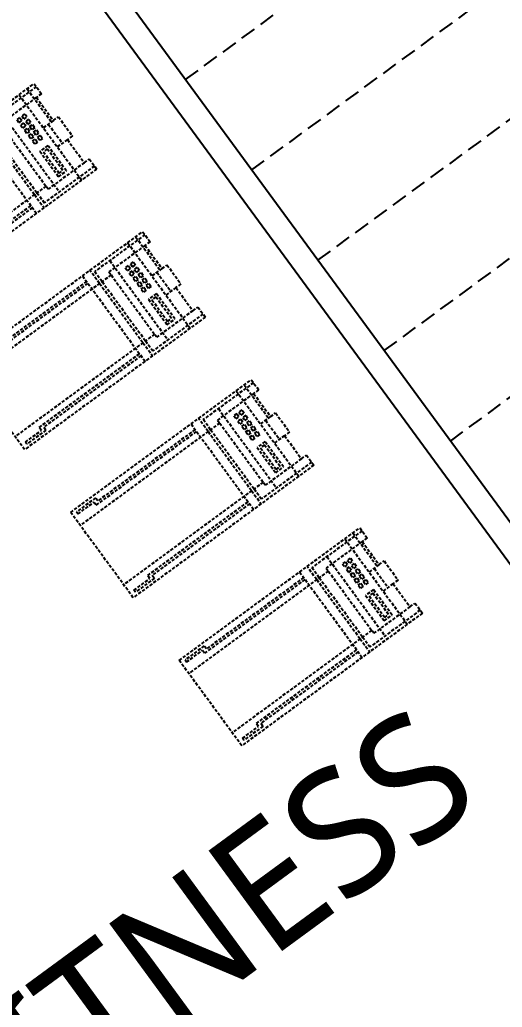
# Model space of a CAD drawing. Header units: millimetres. Extents: x 75184266 to 76346726, y -35077925 to -33679385.
# Drawn here: x 75345318 to 75349196, y -34906257 to -34898325 of the extents above; entities that cross this region are included whole.
import ezdxf
from ezdxf.enums import TextEntityAlignment as Align

# ---------------------------------------------------------------- set-up
doc = ezdxf.new("R2010")
doc.units = ezdxf.units.MM
doc.header["$LTSCALE"] = 50
doc.header["$MEASUREMENT"] = 0
doc.linetypes.add('XR-지하3층$0$HIDDEN', pattern=[0.375, 0.25, -0.125])
doc.layers.add('XR-지하3층$0$가구', color=27, linetype='XR-지하3층$0$HIDDEN')
doc.layers.add('건축', color=8, linetype='CONTINUOUS', plot=False)
doc.styles.add('XR-지하3층$0$맑은고딕', font='')
doc.styles.get('XR-지하3층$0$맑은고딕').set_extended_font_data('Malgun Gothic')

# ---------------------------------------------------------------- blocks, each defined once
blk = doc.blocks.new('XR-지하3층$0$A$C011C61B5')
at = {"layer": 'XR-지하3층$0$가구', "color": 9, "ltscale": 2}
for p, q in [((0, 820, 0), (500.1, 820, 0)), ((70, 850, 0), (70, 520.1, 0)), ((150, 850, 0), (150, 0, 0)), ((350, 820, 0), (350, 30, 0)), ((500.1, 719.7, 0), (500.1, 820, 0)), ((525, 720, 0), (525, 850, 0)), ((600, 850, 0), (600, 0, 0)), ((350, 750, 0), (410, 750, 0)), ((410, 720, 0), (410, 130, 0)), ((500, 720, 0), (500, 130, 0)), ((525, 720, 0), (525, 130, 0)), ((50, 520.1, 0), (150, 520.1, 0)), ((100, 520.1, 0), (100, 329.9, 0)), ((50, 329.9, 0), (150, 329.9, 0)), ((500, 130, 0), (500, 30, 0)), ((525, 130, 0), (525, 0, 0)), ((0, 30, 0), (500, 30, 0))]:
    blk.add_line(p, q, dxfattribs=at)
at = {"layer": 'XR-지하3층$0$가구', "color": 9, "ltscale": 2, "elevation": 0}
for points in [[(1800, 850), (0, 850), (0, 750), (50, 750), (50, 520.1), (0, 520.1), (0, 329.9), (50, 329.9), (50, 100), (0, 100), (0, 0), (1800, 0)], [(232.9, 699.8), (232.9, 668.8), (204.8, 668.8), (204.8, 699.8)], [(232.9, 646.3), (232.9, 615.4), (204.8, 615.4), (204.8, 646.3)], [(283.5, 699.8), (283.5, 668.8), (255.4, 668.8), (255.4, 699.8)], [(283.5, 646.3), (283.5, 615.4), (255.4, 615.4), (255.4, 646.3)], [(232.9, 561.9), (232.9, 592.9), (204.8, 592.9), (204.8, 561.9)], [(283.5, 561.9), (283.5, 592.9), (255.4, 592.9), (255.4, 561.9)], [(232.9, 508.5), (232.9, 539.4), (204.8, 539.4), (204.8, 508.5)], [(232.9, 455.1), (232.9, 486), (204.8, 486), (204.8, 455.1)], [(283.5, 508.5), (283.5, 539.4), (255.4, 539.4), (255.4, 508.5)], [(283.5, 455.1), (283.5, 486), (255.4, 486), (255.4, 455.1)], [(283.5, 131.6), (204.8, 131.6), (204.8, 384.7), (283.5, 384.7)], [(263.5, 151.6), (224.8, 151.6), (224.8, 364.7), (263.5, 364.7)]]:
    blk.add_lwpolyline(points, close=True, dxfattribs=at)
for points in [[(600, 795), (1570, 795), (1570, 825), (1760, 825), (1760, 805), (1600, 805), (1600, 775), (600, 775)], [(50, 750), (409.9, 750), (409.9, 720), (1800, 720)], [(50, 100), (409.9, 100), (409.9, 130), (1800, 130)], [(600, 55), (1570, 55), (1570, 25), (1760, 25), (1760, 45), (1600, 45), (1600, 75), (600, 75)]]:
    blk.add_lwpolyline(points, dxfattribs=at)

msp = doc.modelspace()

# ---------------------------------------------------------------- linework, layer by layer
at = {"layer": '건축', "ltscale": 0.5}
for p, q in [((75349546.2, -34902753, 0), (75340055.6, -34889816.6, 0)), ((75349503.2, -34903032.6, 0), (75339894.3, -34889934.9, 0))]:
    msp.add_line(p, q, dxfattribs=at)
at = {"layer": '건축', "linetype": 'XR-지하3층$0$HIDDEN', "ltscale": 10}
for p, q in [((75347182.8, -34899531.5, 0), (75360084.4, -34890073.6, 0)), ((75347715.1, -34900257.1, 0), (75360616.6, -34890799.4, 0)), ((75346650.4, -34898805.8, 0), (75357415.1, -34890914.5, 0)), ((75348247.5, -34900982.8, 0), (75361148.4, -34891525.5, 0)), ((75348779.9, -34901708.5, 0), (75361680.7, -34892251.2, 0))]:
    msp.add_line(p, q, dxfattribs=at)

# ---------------------------------------------------------------- block references
at = {"layer": '건축', "ltscale": 0.01, "extrusion": (1.06789e-08, -8.86173e-09, 1), "xscale": -1, "rotation": 36.26512934610975}
for p in [(75345936, -34899523.9, 1.1), (75346808.7, -34900713, 1.1), (75347681.5, -34901902.1, 1.1), (75348554.1, -34903091.3, 1.1)]:
    msp.add_blockref('XR-지하3층$0$A$C011C61B5', p, dxfattribs=at)

# ---------------------------------------------------------------- texts
at = {"layer": '건축', "style": 'XR-지하3층$0$맑은고딕'}
msp.add_text('FITNESS', height=1000, rotation=36.24693, dxfattribs=at).set_placement((75346756.4, -34905676.7), align=Align.MIDDLE_CENTER)

doc.saveas('drawing.dxf')
